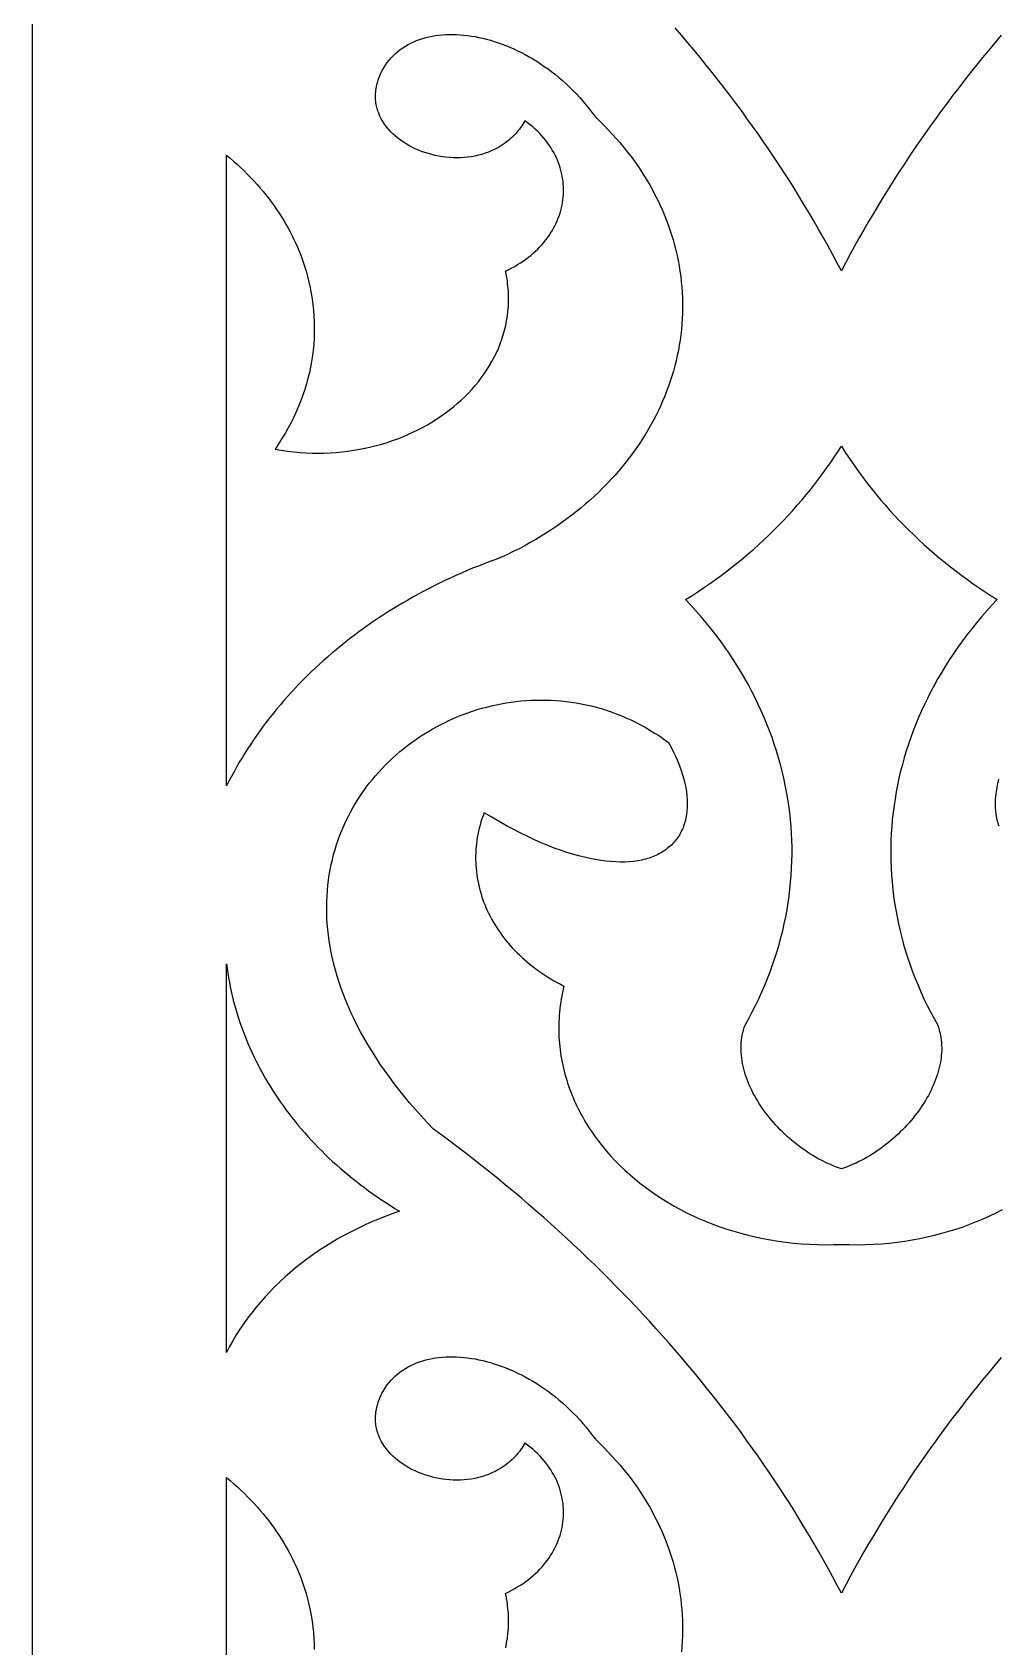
# Model space of a CAD drawing. Extents: x 2404 to 3052, y -2673 to -933.
# Drawn here: x 2404 to 2553.3, y -2242.5 to -1992.9 of the extents above; entities that cross this region are included whole.
import ezdxf

# ---------------------------------------------------------------- set-up
doc = ezdxf.new("R2010")
doc.units = 0
doc.layers.add('LAYER_1', color=18, linetype='CONTINUOUS')

msp = doc.modelspace()

# ---------------------------------------------------------------- linework, layer by layer
at = {"layer": 'LAYER_1'}
for points in [[(2404.01, -2673.09), (2654.01, -2673.09), (2654.01, -933.09), (2404.01, -933.09)], [(2458.31, -1998.33), (2458.57, -1997.92), (2458.85, -1997.53), (2459.15, -1997.15), (2459.46, -1996.79), (2459.79, -1996.45), (2460.13, -1996.12), (2460.49, -1995.82), (2460.86, -1995.52), (2461.25, -1995.25), (2461.65, -1995), (2462.07, -1994.76), (2462.5, -1994.53), (2462.94, -1994.33), (2463.39, -1994.14), (2463.85, -1993.97), (2464.32, -1993.82), (2464.81, -1993.68), (2465.3, -1993.56), (2465.81, -1993.46), (2466.32, -1993.37), (2466.84, -1993.3), (2467.37, -1993.25), (2467.91, -1993.21), (2468.45, -1993.19), (2469.01, -1993.19), (2469.56, -1993.21), (2470.13, -1993.24), (2470.7, -1993.29), (2471.27, -1993.35), (2471.85, -1993.43), (2472.43, -1993.53), (2473.02, -1993.65), (2473.61, -1993.78), (2474.2, -1993.92), (2474.8, -1994.09), (2475.39, -1994.27), (2475.99, -1994.47), (2476.59, -1994.68), (2477.19, -1994.91), (2477.79, -1995.16), (2478.39, -1995.42), (2478.99, -1995.7), (2479.58, -1996), (2480.18, -1996.31), (2480.77, -1996.64), (2481.36, -1996.98), (2481.95, -1997.34), (2482.53, -1997.72), (2483.11, -1998.12), (2483.69, -1998.53), (2484.25, -1998.95), (2484.82, -1999.39), (2485.38, -1999.85), (2485.93, -2000.33), (2486.47, -2000.82), (2487.01, -2001.32), (2487.54, -2001.85), (2488.06, -2002.39), (2488.58, -2002.94), (2489.08, -2003.51), (2489.58, -2004.1), (2490.06, -2004.7), (2490.53, -2005.32), (2491, -2005.95), (2491.68, -2006.6), (2492.34, -2007.26), (2492.99, -2007.92), (2493.62, -2008.6), (2494.23, -2009.28), (2494.83, -2009.97), (2495.4, -2010.66), (2495.96, -2011.37), (2496.51, -2012.07), (2497.03, -2012.79), (2497.54, -2013.51), (2498.03, -2014.24), (2498.5, -2014.98), (2498.95, -2015.72), (2499.39, -2016.46), (2499.81, -2017.21), (2500.21, -2017.97), (2500.59, -2018.73), (2500.95, -2019.49), (2501.3, -2020.26), (2501.63, -2021.04), (2501.94, -2021.82), (2502.23, -2022.6), (2502.51, -2023.38), (2502.77, -2024.17), (2503.01, -2024.96), (2503.23, -2025.76), (2503.43, -2026.56), (2503.62, -2027.36), (2503.78, -2028.16), (2503.93, -2028.96), (2504.06, -2029.77), (2504.18, -2030.6), (2504.28, -2031.42), (2504.35, -2032.24), (2504.41, -2033.07), (2504.45, -2033.89), (2504.47, -2034.71), (2504.47, -2035.53), (2504.45, -2036.35), (2504.42, -2037.17), (2504.36, -2037.99), (2504.29, -2038.8), (2504.2, -2039.62), (2504.09, -2040.43), (2503.96, -2041.23), (2503.82, -2042.04), (2503.65, -2042.84), (2503.47, -2043.64), (2503.27, -2044.43), (2503.06, -2045.23), (2502.82, -2046.01), (2502.57, -2046.8), (2502.3, -2047.58), (2502.01, -2048.35), (2501.71, -2049.13), (2501.39, -2049.89), (2501.05, -2050.65), (2500.7, -2051.41), (2500.33, -2052.16), (2499.94, -2052.91), (2499.53, -2053.65), (2499.11, -2054.38), (2498.67, -2055.11), (2498.22, -2055.83), (2497.75, -2056.55), (2497.26, -2057.26), (2496.76, -2057.96), (2496.24, -2058.66), (2495.7, -2059.34), (2495.15, -2060.02), (2494.58, -2060.7), (2494, -2061.36), (2493.4, -2062.02), (2492.79, -2062.67), (2492.16, -2063.31), (2491.52, -2063.94), (2490.86, -2064.56), (2490.19, -2065.17), (2489.5, -2065.78), (2488.79, -2066.37), (2488.07, -2066.96), (2487.34, -2067.53), (2486.59, -2068.1), (2485.83, -2068.65), (2485.05, -2069.2), (2484.26, -2069.73), (2483.45, -2070.25), (2482.63, -2070.77), (2481.8, -2071.27), (2480.95, -2071.76), (2480.09, -2072.23), (2479.21, -2072.7), (2478.32, -2073.15), (2477.42, -2073.6), (2476.5, -2074.02), (2475.6, -2074.35), (2474.7, -2074.68), (2473.81, -2075.02), (2472.92, -2075.37), (2472.04, -2075.72), (2471.17, -2076.09), (2470.3, -2076.46), (2469.44, -2076.85), (2468.59, -2077.24), (2467.74, -2077.63), (2466.9, -2078.04), (2466.07, -2078.45), (2465.24, -2078.88), (2464.42, -2079.3), (2463.61, -2079.74), (2462.8, -2080.19), (2462.01, -2080.64), (2461.22, -2081.1), (2460.43, -2081.57), (2459.66, -2082.04), (2458.89, -2082.53), (2458.13, -2083.02), (2457.37, -2083.51), (2456.63, -2084.02), (2455.89, -2084.53), (2455.16, -2085.05), (2454.44, -2085.57), (2453.73, -2086.11), (2453.02, -2086.65), (2452.32, -2087.19), (2451.63, -2087.75), (2450.95, -2088.31), (2450.28, -2088.87), (2449.61, -2089.45), (2448.96, -2090.03), (2448.31, -2090.61), (2447.67, -2091.2), (2447.04, -2091.8), (2446.42, -2092.41), (2445.81, -2093.02), (2445.21, -2093.64), (2444.62, -2094.26), (2444.03, -2094.89), (2443.46, -2095.52), (2442.89, -2096.17), (2442.33, -2096.81), (2441.79, -2097.46), (2441.25, -2098.12), (2440.72, -2098.79), (2440.2, -2099.46), (2439.7, -2100.13), (2439.2, -2100.81), (2438.71, -2101.5), (2438.23, -2102.19), (2437.76, -2102.89), (2437.3, -2103.59), (2436.86, -2104.29), (2436.42, -2105.01), (2435.99, -2105.72), (2435.57, -2106.45), (2435.17, -2107.17), (2434.77, -2107.9), (2434.39, -2108.64), (2434.01, -2109.38), (2434.01, -2029.77), (2434.01, -2011.86), (2434.59, -2012.34), (2435.15, -2012.82), (2435.7, -2013.31), (2436.24, -2013.81), (2436.77, -2014.32), (2437.28, -2014.83), (2437.78, -2015.34), (2438.27, -2015.87), (2438.75, -2016.39), (2439.22, -2016.93), (2439.67, -2017.47), (2440.11, -2018.01), (2440.54, -2018.56), (2440.95, -2019.11), (2441.36, -2019.67), (2441.75, -2020.24), (2442.13, -2020.8), (2442.49, -2021.38), (2442.85, -2021.95), (2443.19, -2022.53), (2443.52, -2023.12), (2443.83, -2023.71), (2444.14, -2024.3), (2444.43, -2024.9), (2444.71, -2025.49), (2444.97, -2026.1), (2445.22, -2026.7), (2445.47, -2027.31), (2445.69, -2027.92), (2445.91, -2028.54), (2446.11, -2029.15), (2446.3, -2029.77), (2446.54, -2030.63), (2446.75, -2031.49), (2446.94, -2032.35), (2447.11, -2033.22), (2447.25, -2034.08), (2447.36, -2034.96), (2447.46, -2035.83), (2447.52, -2036.71), (2447.56, -2037.58), (2447.58, -2038.46), (2447.57, -2039.34), (2447.54, -2040.22), (2447.48, -2041.1), (2447.4, -2041.98), (2447.29, -2042.85), (2447.16, -2043.73), (2447, -2044.61), (2446.81, -2045.48), (2446.6, -2046.35), (2446.37, -2047.22), (2446.1, -2048.08), (2445.82, -2048.95), (2445.5, -2049.8), (2445.16, -2050.66), (2444.8, -2051.51), (2444.41, -2052.35), (2443.99, -2053.19), (2443.55, -2054.03), (2443.08, -2054.86), (2442.58, -2055.68), (2442.06, -2056.5), (2441.51, -2057.3), (2442.48, -2057.47), (2443.44, -2057.61), (2444.4, -2057.72), (2445.35, -2057.8), (2446.3, -2057.86), (2447.24, -2057.9), (2448.18, -2057.91), (2449.11, -2057.9), (2450.04, -2057.86), (2450.96, -2057.8), (2451.87, -2057.72), (2452.77, -2057.61), (2453.66, -2057.48), (2454.55, -2057.33), (2455.43, -2057.16), (2456.29, -2056.97), (2457.15, -2056.75), (2457.99, -2056.52), (2458.83, -2056.26), (2459.65, -2055.99), (2460.46, -2055.7), (2461.26, -2055.38), (2462.04, -2055.05), (2462.81, -2054.7), (2463.57, -2054.33), (2464.31, -2053.94), (2465.04, -2053.54), (2465.75, -2053.12), (2466.45, -2052.68), (2467.13, -2052.23), (2467.79, -2051.76), (2468.43, -2051.28), (2469.06, -2050.78), (2469.67, -2050.26), (2470.26, -2049.73), (2470.83, -2049.19), (2471.38, -2048.64), (2471.91, -2048.07), (2472.43, -2047.48), (2472.92, -2046.89), (2473.38, -2046.28), (2473.83, -2045.66), (2474.25, -2045.03), (2474.65, -2044.39), (2475.03, -2043.74), (2475.38, -2043.07), (2475.71, -2042.4), (2476.02, -2041.72), (2476.3, -2041.02), (2476.55, -2040.32), (2476.78, -2039.61), (2476.98, -2038.9), (2477.15, -2038.17), (2477.29, -2037.44), (2477.41, -2036.7), (2477.5, -2035.95), (2477.56, -2035.2), (2477.58, -2034.82), (2477.59, -2034.44), (2477.59, -2034.05), (2477.59, -2033.67), (2477.58, -2033.29), (2477.56, -2032.9), (2477.53, -2032.51), (2477.5, -2032.12), (2477.45, -2031.74), (2477.4, -2031.34), (2477.35, -2030.95), (2477.28, -2030.56), (2477.2, -2030.17), (2477.12, -2029.77), (2477.61, -2029.54), (2478.08, -2029.29), (2478.55, -2029.04), (2478.99, -2028.78), (2479.43, -2028.51), (2479.85, -2028.23), (2480.26, -2027.94), (2480.65, -2027.64), (2481.03, -2027.34), (2481.4, -2027.02), (2481.75, -2026.7), (2482.09, -2026.38), (2482.42, -2026.04), (2482.73, -2025.7), (2483.03, -2025.35), (2483.32, -2025), (2483.59, -2024.64), (2483.85, -2024.28), (2484.09, -2023.91), (2484.32, -2023.54), (2484.54, -2023.16), (2484.74, -2022.77), (2484.93, -2022.39), (2485.1, -2022), (2485.26, -2021.6), (2485.41, -2021.21), (2485.54, -2020.81), (2485.66, -2020.4), (2485.76, -2020), (2485.85, -2019.59), (2485.92, -2019.18), (2485.98, -2018.77), (2486.03, -2018.36), (2486.06, -2017.95), (2486.08, -2017.53), (2486.08, -2017.12), (2486.07, -2016.71), (2486.04, -2016.29), (2486, -2015.88), (2485.94, -2015.47), (2485.87, -2015.06), (2485.79, -2014.65), (2485.69, -2014.24), (2485.57, -2013.83), (2485.44, -2013.43), (2485.3, -2013.03), (2485.14, -2012.63), (2484.97, -2012.23), (2484.78, -2011.84), (2484.57, -2011.45), (2484.35, -2011.06), (2484.12, -2010.68), (2483.87, -2010.3), (2483.61, -2009.93), (2483.33, -2009.56), (2483.03, -2009.2), (2482.72, -2008.84), (2482.4, -2008.49), (2482.05, -2008.15), (2481.7, -2007.81), (2481.33, -2007.48), (2480.94, -2007.15), (2480.54, -2006.83), (2480.12, -2006.52), (2479.96, -2006.8), (2479.79, -2007.06), (2479.62, -2007.32), (2479.45, -2007.57), (2479.26, -2007.81), (2479.08, -2008.05), (2478.89, -2008.28), (2478.69, -2008.5), (2478.49, -2008.72), (2478.28, -2008.93), (2478.08, -2009.13), (2477.86, -2009.32), (2477.65, -2009.51), (2477.42, -2009.69), (2476.97, -2010.04), (2476.5, -2010.36), (2476.02, -2010.65), (2475.53, -2010.91), (2475.03, -2011.15), (2474.51, -2011.37), (2473.99, -2011.56), (2473.46, -2011.73), (2472.92, -2011.87), (2472.38, -2011.99), (2471.83, -2012.09), (2471.27, -2012.16), (2470.72, -2012.22), (2470.16, -2012.25), (2469.6, -2012.26), (2469.04, -2012.25), (2468.48, -2012.22), (2467.92, -2012.16), (2467.37, -2012.09), (2466.82, -2012), (2466.27, -2011.89), (2465.73, -2011.76), (2465.2, -2011.61), (2464.67, -2011.45), (2464.16, -2011.26), (2463.65, -2011.06), (2463.16, -2010.85), (2462.67, -2010.61), (2462.2, -2010.36), (2461.75, -2010.1), (2461.3, -2009.81), (2460.88, -2009.52), (2460.47, -2009.21), (2460.08, -2008.88), (2459.71, -2008.54), (2459.35, -2008.19), (2459.02, -2007.82), (2458.71, -2007.45), (2458.42, -2007.06), (2458.16, -2006.65), (2457.92, -2006.24), (2457.71, -2005.81), (2457.53, -2005.38), (2457.44, -2005.15), (2457.37, -2004.93), (2457.3, -2004.7), (2457.24, -2004.47), (2457.19, -2004.24), (2457.14, -2004), (2457.1, -2003.77), (2457.07, -2003.53), (2457.05, -2003.29), (2457.04, -2003.04), (2457.03, -2002.8), (2457.03, -2002.55), (2457.04, -2002.3), (2457.06, -2002.05), (2457.09, -2001.79), (2457.13, -2001.54), (2457.17, -2001.28), (2457.23, -2001.02), (2457.29, -2000.76), (2457.37, -2000.49), (2457.45, -2000.23), (2457.54, -1999.96), (2457.65, -1999.69), (2457.76, -1999.42), (2457.88, -1999.15), (2458.01, -1998.88), (2458.15, -1998.61)], [(2529.01, -2056.83), (2529.56, -2057.7), (2530.13, -2058.56), (2530.71, -2059.42), (2531.3, -2060.26), (2531.9, -2061.11), (2532.52, -2061.94), (2533.16, -2062.77), (2533.8, -2063.58), (2534.46, -2064.39), (2535.13, -2065.2), (2535.82, -2065.99), (2536.51, -2066.78), (2537.22, -2067.55), (2537.95, -2068.32), (2538.68, -2069.08), (2539.43, -2069.83), (2540.19, -2070.57), (2540.97, -2071.31), (2541.75, -2072.03), (2542.55, -2072.75), (2543.36, -2073.45), (2544.18, -2074.15), (2545.02, -2074.84), (2545.87, -2075.51), (2546.73, -2076.18), (2547.6, -2076.84), (2548.48, -2077.48), (2549.38, -2078.12), (2550.29, -2078.75), (2551.2, -2079.36), (2552.14, -2079.97), (2553.08, -2080.56), (2552.25, -2081.45), (2551.44, -2082.35), (2550.65, -2083.25), (2549.88, -2084.17), (2549.14, -2085.09), (2548.41, -2086.02), (2547.71, -2086.96), (2547.02, -2087.91), (2546.36, -2088.86), (2545.72, -2089.83), (2545.11, -2090.8), (2544.51, -2091.77), (2543.93, -2092.76), (2543.38, -2093.75), (2542.85, -2094.75), (2542.34, -2095.75), (2541.85, -2096.76), (2541.38, -2097.77), (2540.94, -2098.79), (2540.51, -2099.81), (2540.11, -2100.84), (2539.73, -2101.88), (2539.37, -2102.92), (2539.04, -2103.96), (2538.72, -2105.01), (2538.43, -2106.06), (2538.16, -2107.11), (2537.91, -2108.17), (2537.68, -2109.23), (2537.48, -2110.29), (2537.3, -2111.35), (2537.14, -2112.42), (2537, -2113.49), (2536.88, -2114.56), (2536.79, -2115.63), (2536.72, -2116.71), (2536.67, -2117.78), (2536.64, -2118.86), (2536.64, -2119.93), (2536.66, -2121.01), (2536.7, -2122.09), (2536.76, -2123.16), (2536.84, -2124.24), (2536.95, -2125.32), (2537.08, -2126.39), (2537.24, -2127.47), (2537.41, -2128.54), (2537.61, -2129.61), (2537.83, -2130.68), (2538.07, -2131.75), (2538.34, -2132.81), (2538.63, -2133.88), (2538.94, -2134.94), (2539.28, -2136), (2539.64, -2137.05), (2540.02, -2138.1), (2540.42, -2139.15), (2540.85, -2140.19), (2541.3, -2141.23), (2541.77, -2142.27), (2542.27, -2143.3), (2542.78, -2144.32), (2543.33, -2145.34), (2543.89, -2146.36), (2544.02, -2146.73), (2544.14, -2147.11), (2544.24, -2147.49), (2544.32, -2147.88), (2544.39, -2148.26), (2544.44, -2148.66), (2544.48, -2149.05), (2544.5, -2149.45), (2544.51, -2149.85), (2544.51, -2150.25), (2544.49, -2150.66), (2544.45, -2151.06), (2544.41, -2151.47), (2544.35, -2151.88), (2544.28, -2152.29), (2544.19, -2152.7), (2544.09, -2153.11), (2543.98, -2153.52), (2543.86, -2153.94), (2543.72, -2154.35), (2543.57, -2154.76), (2543.41, -2155.17), (2543.24, -2155.58), (2543.06, -2155.99), (2542.87, -2156.4), (2542.67, -2156.8), (2542.45, -2157.21), (2542.23, -2157.61), (2541.99, -2158.01), (2541.75, -2158.41), (2541.49, -2158.8), (2541.23, -2159.19), (2540.96, -2159.58), (2540.67, -2159.96), (2540.38, -2160.34), (2540.08, -2160.72), (2539.77, -2161.09), (2539.46, -2161.46), (2539.13, -2161.82), (2538.8, -2162.18), (2538.46, -2162.53), (2538.11, -2162.87), (2537.76, -2163.22), (2537.39, -2163.55), (2537.03, -2163.88), (2536.65, -2164.2), (2536.27, -2164.51), (2535.88, -2164.82), (2535.49, -2165.12), (2535.09, -2165.41), (2534.68, -2165.7), (2534.27, -2165.98), (2533.86, -2166.25), (2533.44, -2166.51), (2533.01, -2166.76), (2532.58, -2167), (2532.15, -2167.23), (2531.71, -2167.46), (2531.27, -2167.67), (2530.82, -2167.87), (2530.37, -2168.07), (2529.92, -2168.25), (2529.47, -2168.42), (2529.01, -2168.58), (2528.55, -2168.42), (2528.1, -2168.25), (2527.64, -2168.07), (2527.2, -2167.87), (2526.75, -2167.67), (2526.31, -2167.46), (2525.87, -2167.23), (2525.44, -2167), (2525.01, -2166.76), (2524.58, -2166.51), (2524.16, -2166.25), (2523.75, -2165.98), (2523.34, -2165.7), (2522.93, -2165.41), (2522.53, -2165.12), (2522.14, -2164.82), (2521.75, -2164.51), (2521.37, -2164.2), (2520.99, -2163.88), (2520.62, -2163.55), (2520.26, -2163.22), (2519.91, -2162.87), (2519.56, -2162.53), (2519.22, -2162.18), (2518.89, -2161.82), (2518.56, -2161.46), (2518.24, -2161.09), (2517.94, -2160.72), (2517.64, -2160.34), (2517.34, -2159.96), (2517.06, -2159.58), (2516.79, -2159.19), (2516.52, -2158.8), (2516.27, -2158.41), (2516.03, -2158.01), (2515.79, -2157.61), (2515.57, -2157.21), (2515.35, -2156.8), (2515.15, -2156.4), (2514.96, -2155.99), (2514.77, -2155.58), (2514.6, -2155.17), (2514.44, -2154.76), (2514.3, -2154.35), (2514.16, -2153.94), (2514.04, -2153.52), (2513.93, -2153.11), (2513.83, -2152.7), (2513.74, -2152.29), (2513.67, -2151.88), (2513.61, -2151.47), (2513.56, -2151.06), (2513.53, -2150.66), (2513.51, -2150.25), (2513.51, -2149.85), (2513.52, -2149.45), (2513.54, -2149.05), (2513.58, -2148.66), (2513.63, -2148.26), (2513.7, -2147.88), (2513.78, -2147.49), (2513.88, -2147.11), (2514, -2146.73), (2514.13, -2146.36), (2514.69, -2145.34), (2515.23, -2144.32), (2515.75, -2143.3), (2516.25, -2142.27), (2516.72, -2141.23), (2517.17, -2140.19), (2517.6, -2139.15), (2518, -2138.1), (2518.38, -2137.05), (2518.74, -2136), (2519.08, -2134.94), (2519.39, -2133.88), (2519.68, -2132.81), (2519.94, -2131.75), (2520.19, -2130.68), (2520.41, -2129.61), (2520.61, -2128.54), (2520.78, -2127.47), (2520.94, -2126.39), (2521.07, -2125.32), (2521.17, -2124.24), (2521.26, -2123.16), (2521.32, -2122.09), (2521.36, -2121.01), (2521.38, -2119.93), (2521.38, -2118.86), (2521.35, -2117.78), (2521.3, -2116.71), (2521.23, -2115.63), (2521.14, -2114.56), (2521.02, -2113.49), (2520.88, -2112.42), (2520.72, -2111.35), (2520.54, -2110.29), (2520.33, -2109.23), (2520.11, -2108.17), (2519.86, -2107.11), (2519.59, -2106.06), (2519.3, -2105.01), (2518.98, -2103.96), (2518.65, -2102.92), (2518.29, -2101.88), (2517.91, -2100.84), (2517.51, -2099.81), (2517.08, -2098.79), (2516.64, -2097.77), (2516.17, -2096.76), (2515.68, -2095.75), (2515.17, -2094.75), (2514.64, -2093.75), (2514.08, -2092.76), (2513.51, -2091.77), (2512.91, -2090.8), (2512.29, -2089.83), (2511.65, -2088.86), (2510.99, -2087.91), (2510.31, -2086.96), (2509.61, -2086.02), (2508.88, -2085.09), (2508.14, -2084.17), (2507.37, -2083.25), (2506.58, -2082.35), (2505.77, -2081.45), (2504.94, -2080.56), (2505.88, -2079.97), (2506.81, -2079.36), (2507.73, -2078.75), (2508.64, -2078.12), (2509.54, -2077.48), (2510.42, -2076.84), (2511.29, -2076.18), (2512.15, -2075.51), (2513, -2074.84), (2513.83, -2074.15), (2514.66, -2073.45), (2515.47, -2072.75), (2516.27, -2072.03), (2517.05, -2071.31), (2517.83, -2070.57), (2518.59, -2069.83), (2519.34, -2069.08), (2520.07, -2068.32), (2520.79, -2067.55), (2521.5, -2066.78), (2522.2, -2065.99), (2522.89, -2065.2), (2523.56, -2064.39), (2524.22, -2063.58), (2524.86, -2062.77), (2525.49, -2061.94), (2526.11, -2061.11), (2526.72, -2060.26), (2527.31, -2059.42), (2527.89, -2058.56), (2528.46, -2057.7)], [(2434.01, -2136.88), (2434.1, -2137.59), (2434.21, -2138.3), (2434.32, -2139.01), (2434.45, -2139.72), (2434.58, -2140.42), (2434.73, -2141.12), (2434.89, -2141.82), (2435.06, -2142.51), (2435.25, -2143.21), (2435.44, -2143.9), (2435.64, -2144.59), (2435.86, -2145.27), (2436.08, -2145.95), (2436.32, -2146.63), (2436.57, -2147.31), (2436.83, -2147.98), (2437.09, -2148.65), (2437.37, -2149.32), (2437.66, -2149.98), (2437.96, -2150.64), (2438.27, -2151.3), (2438.6, -2151.95), (2438.93, -2152.6), (2439.27, -2153.25), (2439.62, -2153.89), (2439.98, -2154.53), (2440.35, -2155.16), (2440.74, -2155.79), (2441.13, -2156.42), (2441.53, -2157.04), (2441.94, -2157.66), (2442.37, -2158.27), (2442.8, -2158.88), (2443.24, -2159.49), (2443.69, -2160.09), (2444.15, -2160.68), (2444.62, -2161.27), (2445.1, -2161.86), (2445.59, -2162.44), (2446.09, -2163.01), (2446.6, -2163.58), (2447.11, -2164.15), (2447.64, -2164.71), (2448.18, -2165.26), (2448.72, -2165.81), (2449.28, -2166.36), (2449.84, -2166.9), (2450.41, -2167.43), (2450.99, -2167.96), (2451.58, -2168.48), (2452.18, -2168.99), (2452.79, -2169.5), (2453.41, -2170), (2454.03, -2170.5), (2454.66, -2170.99), (2455.31, -2171.48), (2455.96, -2171.96), (2456.62, -2172.43), (2457.28, -2172.89), (2457.96, -2173.35), (2458.65, -2173.8), (2459.34, -2174.25), (2460.04, -2174.69), (2460.75, -2175.12), (2459.61, -2175.52), (2458.5, -2175.94), (2457.39, -2176.38), (2456.31, -2176.84), (2455.24, -2177.33), (2454.19, -2177.83), (2453.15, -2178.35), (2452.13, -2178.9), (2451.13, -2179.46), (2450.15, -2180.04), (2449.19, -2180.64), (2448.25, -2181.26), (2447.33, -2181.89), (2446.42, -2182.55), (2445.54, -2183.22), (2444.68, -2183.9), (2443.84, -2184.61), (2443.02, -2185.33), (2442.22, -2186.07), (2441.44, -2186.82), (2440.69, -2187.59), (2439.96, -2188.37), (2439.26, -2189.17), (2438.57, -2189.98), (2437.91, -2190.81), (2437.28, -2191.65), (2436.67, -2192.5), (2436.09, -2193.37), (2435.53, -2194.24), (2435, -2195.14), (2434.49, -2196.04), (2434.01, -2196.95)]]:
    msp.add_lwpolyline(points, close=True, dxfattribs=at)
for points in [[(2553.69, -1993.32), (2552.73, -1994.46), (2551.77, -1995.61), (2550.82, -1996.76), (2549.89, -1997.92), (2548.96, -1999.08), (2548.04, -2000.25), (2547.13, -2001.42), (2546.23, -2002.6), (2545.34, -2003.79), (2544.46, -2004.97), (2543.59, -2006.17), (2542.73, -2007.37), (2541.89, -2008.57), (2541.05, -2009.78), (2540.22, -2010.99), (2539.4, -2012.21), (2538.59, -2013.43), (2537.79, -2014.66), (2537, -2015.89), (2536.22, -2017.12), (2535.45, -2018.37), (2534.7, -2019.61), (2533.95, -2020.86), (2533.21, -2022.12), (2532.49, -2023.38), (2531.77, -2024.64), (2531.06, -2025.91), (2530.37, -2027.18), (2529.68, -2028.46), (2529.01, -2029.74), (2528.33, -2028.46), (2527.65, -2027.18), (2526.95, -2025.91), (2526.25, -2024.64), (2525.53, -2023.38), (2524.81, -2022.12), (2524.07, -2020.86), (2523.32, -2019.61), (2522.56, -2018.37), (2521.8, -2017.12), (2521.02, -2015.89), (2520.23, -2014.66), (2519.43, -2013.43), (2518.62, -2012.21), (2517.8, -2010.99), (2516.97, -2009.78), (2516.13, -2008.57), (2515.28, -2007.37), (2514.42, -2006.17), (2513.56, -2004.97), (2512.68, -2003.79), (2511.79, -2002.6), (2510.89, -2001.42), (2509.98, -2000.25), (2509.06, -1999.08), (2508.13, -1997.92), (2507.2, -1996.76), (2506.25, -1995.61), (2505.29, -1994.46), (2504.32, -1993.32), (2503.35, -1992.19)], [(2553.69, -2197.76), (2552.73, -2198.9), (2551.77, -2200.05), (2550.82, -2201.2), (2549.89, -2202.36), (2548.96, -2203.52), (2548.04, -2204.69), (2547.13, -2205.86), (2546.23, -2207.04), (2545.34, -2208.22), (2544.46, -2209.41), (2543.59, -2210.6), (2542.73, -2211.8), (2541.89, -2213.01), (2541.05, -2214.21), (2540.22, -2215.43), (2539.4, -2216.64), (2538.59, -2217.87), (2537.79, -2219.09), (2537, -2220.33), (2536.22, -2221.56), (2535.45, -2222.8), (2534.7, -2224.05), (2533.95, -2225.3), (2533.21, -2226.55), (2532.49, -2227.81), (2531.77, -2229.08), (2531.06, -2230.34), (2530.37, -2231.62), (2529.68, -2232.89), (2529.01, -2234.17), (2528.33, -2232.89), (2527.65, -2231.62), (2526.95, -2230.34), (2526.25, -2229.08), (2525.53, -2227.81), (2524.81, -2226.55), (2524.07, -2225.3), (2523.32, -2224.05), (2522.56, -2222.8), (2521.8, -2221.56), (2521.02, -2220.33), (2520.23, -2219.09), (2519.43, -2217.87), (2518.62, -2216.64), (2517.8, -2215.43), (2516.97, -2214.21), (2516.13, -2213.01), (2515.28, -2211.8), (2514.42, -2210.6), (2513.56, -2209.41), (2512.68, -2208.22), (2511.79, -2207.04), (2510.89, -2205.86), (2509.98, -2204.69), (2509.06, -2203.52), (2508.13, -2202.36), (2507.2, -2201.2), (2506.25, -2200.05), (2505.29, -2198.9), (2504.32, -2197.76), (2503.35, -2196.62), (2502.36, -2195.49), (2501.37, -2194.37), (2500.36, -2193.25), (2499.35, -2192.13), (2498.32, -2191.03), (2497.29, -2189.92), (2496.25, -2188.83), (2495.2, -2187.73), (2494.13, -2186.65), (2493.06, -2185.57), (2491.99, -2184.49), (2490.9, -2183.43), (2489.8, -2182.36), (2488.69, -2181.31), (2487.58, -2180.26), (2486.45, -2179.21), (2485.32, -2178.18), (2484.18, -2177.14), (2483.02, -2176.12), (2481.86, -2175.1), (2480.69, -2174.08), (2479.52, -2173.08), (2478.33, -2172.08), (2477.13, -2171.08), (2475.93, -2170.09), (2474.72, -2169.11), (2473.49, -2168.14), (2472.26, -2167.17), (2471.03, -2166.2), (2469.78, -2165.25), (2468.52, -2164.3), (2467.26, -2163.36), (2465.99, -2162.42), (2465.02, -2161.4), (2464.08, -2160.38), (2463.17, -2159.37), (2462.3, -2158.35), (2461.46, -2157.34), (2460.65, -2156.33), (2459.87, -2155.33), (2459.12, -2154.32), (2458.41, -2153.32), (2457.72, -2152.33), (2457.07, -2151.33), (2456.44, -2150.34), (2455.84, -2149.36), (2455.27, -2148.37), (2454.73, -2147.4), (2454.22, -2146.42), (2453.74, -2145.45), (2453.28, -2144.49), (2452.86, -2143.53), (2452.45, -2142.57), (2452.08, -2141.62), (2451.73, -2140.68), (2451.41, -2139.74), (2451.12, -2138.8), (2450.85, -2137.88), (2450.6, -2136.95), (2450.39, -2136.04), (2450.19, -2135.13), (2450.02, -2134.22), (2449.88, -2133.32), (2449.75, -2132.43), (2449.65, -2131.55), (2449.58, -2130.67), (2449.53, -2129.8), (2449.5, -2128.94), (2449.49, -2128.08), (2449.5, -2127.23), (2449.54, -2126.39), (2449.6, -2125.56), (2449.67, -2124.74), (2449.77, -2123.92), (2449.89, -2123.11), (2450.03, -2122.32), (2450.19, -2121.52), (2450.37, -2120.74), (2450.56, -2119.97), (2450.78, -2119.21), (2451.02, -2118.45), (2451.27, -2117.71), (2451.54, -2116.98), (2451.83, -2116.25), (2452.13, -2115.54), (2452.46, -2114.83), (2452.79, -2114.14), (2453.15, -2113.45), (2453.52, -2112.78), (2453.91, -2112.12), (2454.31, -2111.47), (2454.73, -2110.83), (2455.16, -2110.2), (2455.61, -2109.58), (2456.07, -2108.97), (2456.55, -2108.38), (2457.03, -2107.8), (2457.54, -2107.23), (2458.05, -2106.67), (2458.58, -2106.12), (2459.12, -2105.59), (2459.67, -2105.07), (2460.23, -2104.56), (2460.81, -2104.07), (2461.39, -2103.59), (2461.99, -2103.12), (2462.6, -2102.67), (2463.22, -2102.22), (2463.84, -2101.8), (2464.48, -2101.39), (2465.13, -2100.99), (2465.78, -2100.6), (2466.44, -2100.23), (2467.12, -2099.88), (2467.79, -2099.54), (2468.48, -2099.21), (2469.18, -2098.9), (2469.88, -2098.61), (2470.59, -2098.33), (2471.3, -2098.06), (2472.02, -2097.82), (2472.75, -2097.58), (2473.48, -2097.37), (2474.22, -2097.17), (2474.96, -2096.98), (2475.71, -2096.82), (2476.46, -2096.67), (2477.21, -2096.53), (2477.97, -2096.42), (2478.73, -2096.32), (2479.5, -2096.24), (2480.27, -2096.17), (2481.04, -2096.13), (2481.81, -2096.1), (2482.58, -2096.09), (2483.36, -2096.1), (2484.14, -2096.12), (2484.91, -2096.17), (2485.69, -2096.23), (2486.47, -2096.31), (2487.25, -2096.41), (2488.03, -2096.53), (2488.8, -2096.67), (2489.58, -2096.83), (2490.35, -2097.01), (2491.13, -2097.21), (2491.9, -2097.42), (2492.67, -2097.66), (2493.43, -2097.92), (2494.2, -2098.2), (2494.96, -2098.5), (2495.71, -2098.82), (2496.47, -2099.16), (2497.21, -2099.52), (2497.96, -2099.91), (2498.7, -2100.31), (2499.43, -2100.74), (2500.16, -2101.19), (2500.89, -2101.65), (2501.6, -2102.15), (2502.32, -2102.66), (2502.72, -2103.4), (2503.09, -2104.13), (2503.42, -2104.86), (2503.73, -2105.57), (2504.01, -2106.28), (2504.26, -2106.97), (2504.48, -2107.66), (2504.67, -2108.33), (2504.83, -2108.99), (2504.96, -2109.64), (2505.06, -2110.27), (2505.14, -2110.9), (2505.18, -2111.51), (2505.2, -2112.1), (2505.19, -2112.68), (2505.15, -2113.25), (2505.08, -2113.8), (2504.99, -2114.33), (2504.93, -2114.59), (2504.86, -2114.85), (2504.79, -2115.1), (2504.71, -2115.35), (2504.63, -2115.6), (2504.54, -2115.84), (2504.44, -2116.07), (2504.33, -2116.3), (2504.22, -2116.53), (2504.1, -2116.75), (2503.98, -2116.97), (2503.84, -2117.18), (2503.71, -2117.38), (2503.56, -2117.59), (2503.41, -2117.78), (2503.25, -2117.98), (2503.09, -2118.16), (2502.91, -2118.35), (2502.74, -2118.52), (2502.55, -2118.7), (2502.36, -2118.86), (2502.16, -2119.02), (2501.96, -2119.18), (2501.75, -2119.33), (2501.53, -2119.47), (2501.31, -2119.61), (2501.08, -2119.75), (2500.85, -2119.88), (2500.61, -2120), (2500.36, -2120.11), (2500.11, -2120.22), (2499.85, -2120.33), (2499.58, -2120.43), (2499.31, -2120.52), (2499.03, -2120.61), (2498.75, -2120.69), (2498.46, -2120.76), (2498.16, -2120.83), (2497.55, -2120.94), (2496.91, -2121.03), (2496.26, -2121.1), (2495.57, -2121.14), (2494.87, -2121.15), (2494.14, -2121.13), (2493.39, -2121.08), (2492.62, -2121.01), (2491.82, -2120.9), (2491, -2120.77), (2490.16, -2120.61), (2489.3, -2120.41), (2488.41, -2120.19), (2487.5, -2119.93), (2486.58, -2119.64), (2485.63, -2119.32), (2484.66, -2118.97), (2483.66, -2118.58), (2482.65, -2118.16), (2481.62, -2117.7), (2480.56, -2117.21), (2479.49, -2116.68), (2478.4, -2116.12), (2477.28, -2115.52), (2476.15, -2114.89), (2475, -2114.22), (2473.83, -2113.51), (2473.65, -2113.98), (2473.48, -2114.46), (2473.33, -2114.94), (2473.19, -2115.42), (2473.06, -2115.9), (2472.95, -2116.38), (2472.85, -2116.86), (2472.76, -2117.35), (2472.68, -2117.83), (2472.62, -2118.31), (2472.57, -2118.79), (2472.53, -2119.27), (2472.51, -2119.75), (2472.49, -2120.24), (2472.49, -2120.72), (2472.51, -2121.19), (2472.53, -2121.67), (2472.57, -2122.15), (2472.61, -2122.62), (2472.67, -2123.1), (2472.74, -2123.57), (2472.83, -2124.04), (2472.92, -2124.51), (2473.03, -2124.98), (2473.15, -2125.44), (2473.28, -2125.9), (2473.42, -2126.36), (2473.57, -2126.82), (2473.74, -2127.27), (2473.91, -2127.72), (2474.1, -2128.17), (2474.3, -2128.62), (2474.51, -2129.06), (2474.73, -2129.5), (2474.96, -2129.93), (2475.2, -2130.36), (2475.45, -2130.79), (2475.72, -2131.21), (2475.99, -2131.63), (2476.28, -2132.05), (2476.57, -2132.46), (2476.88, -2132.86), (2477.19, -2133.26), (2477.52, -2133.66), (2477.86, -2134.05), (2478.2, -2134.43), (2478.56, -2134.81), (2478.93, -2135.19), (2479.31, -2135.55), (2479.69, -2135.92), (2480.09, -2136.27), (2480.5, -2136.62), (2480.92, -2136.97), (2481.34, -2137.31), (2481.78, -2137.64), (2482.22, -2137.96), (2482.68, -2138.28), (2483.14, -2138.59), (2483.62, -2138.9), (2484.1, -2139.19), (2484.6, -2139.48), (2485.1, -2139.77), (2485.61, -2140.04), (2486.13, -2140.31), (2486.01, -2140.81), (2485.91, -2141.31), (2485.81, -2141.81), (2485.72, -2142.31), (2485.64, -2142.81), (2485.57, -2143.31), (2485.51, -2143.81), (2485.46, -2144.3), (2485.42, -2144.8), (2485.39, -2145.29), (2485.37, -2145.78), (2485.35, -2146.28), (2485.35, -2146.77), (2485.35, -2147.25), (2485.36, -2147.74), (2485.38, -2148.23), (2485.41, -2148.71), (2485.45, -2149.2), (2485.5, -2149.68), (2485.56, -2150.16), (2485.62, -2150.63), (2485.69, -2151.11), (2485.77, -2151.58), (2485.86, -2152.06), (2485.96, -2152.53), (2486.06, -2153), (2486.18, -2153.46), (2486.3, -2153.93), (2486.43, -2154.39), (2486.57, -2154.85), (2486.71, -2155.31), (2486.86, -2155.76), (2487.02, -2156.21), (2487.19, -2156.66), (2487.37, -2157.11), (2487.55, -2157.56), (2487.74, -2158), (2487.94, -2158.44), (2488.15, -2158.88), (2488.36, -2159.31), (2488.58, -2159.74), (2488.81, -2160.17), (2489.05, -2160.6), (2489.29, -2161.02), (2489.54, -2161.44), (2489.79, -2161.86), (2490.06, -2162.27), (2490.33, -2162.68), (2490.89, -2163.49), (2491.47, -2164.29), (2492.09, -2165.07), (2492.73, -2165.84), (2493.39, -2166.59), (2494.08, -2167.33), (2494.8, -2168.05), (2495.53, -2168.76), (2496.3, -2169.45), (2497.08, -2170.12), (2497.89, -2170.78), (2498.72, -2171.42), (2499.57, -2172.04), (2500.44, -2172.64), (2501.33, -2173.22), (2502.24, -2173.78), (2503.18, -2174.32), (2504.13, -2174.84), (2505.1, -2175.35), (2506.09, -2175.82), (2507.1, -2176.28), (2508.12, -2176.72), (2509.16, -2177.13), (2510.22, -2177.52), (2511.29, -2177.88), (2512.38, -2178.23), (2513.49, -2178.54), (2514.61, -2178.84), (2515.74, -2179.1), (2516.89, -2179.35), (2518.05, -2179.56), (2519.22, -2179.75), (2520.41, -2179.91), (2521.6, -2180.05), (2522.81, -2180.15), (2524.03, -2180.23), (2525.26, -2180.28), (2526.5, -2180.3), (2527.75, -2180.29), (2528.38, -2180.28), (2529.01, -2180.25), (2530.27, -2180.29), (2531.52, -2180.3), (2532.76, -2180.28), (2533.99, -2180.23), (2535.21, -2180.15), (2536.41, -2180.05), (2537.61, -2179.91), (2538.8, -2179.75), (2539.97, -2179.56), (2541.13, -2179.35), (2542.28, -2179.1), (2543.41, -2178.84), (2544.53, -2178.54), (2545.63, -2178.23), (2546.72, -2177.88), (2547.8, -2177.52), (2548.86, -2177.13), (2549.9, -2176.72), (2550.92, -2176.28), (2551.93, -2175.82), (2552.92, -2175.35), (2553.89, -2174.84)], [(2553.39, -2115.6), (2553.3, -2115.35), (2553.23, -2115.1), (2553.15, -2114.85), (2553.09, -2114.59), (2553.03, -2114.33), (2552.98, -2114.07), (2552.94, -2113.8), (2552.87, -2113.25), (2552.83, -2112.68), (2552.82, -2112.1), (2552.83, -2111.51), (2552.88, -2110.9), (2552.95, -2110.27), (2553.06, -2109.64), (2553.19, -2108.99), (2553.35, -2108.33)], [(2477.15, -2242.61), (2477.29, -2241.87), (2477.41, -2241.13), (2477.5, -2240.39), (2477.56, -2239.63), (2477.58, -2239.25), (2477.59, -2238.87), (2477.59, -2238.49), (2477.59, -2238.11), (2477.58, -2237.72), (2477.56, -2237.34), (2477.53, -2236.95), (2477.5, -2236.56), (2477.45, -2236.17), (2477.4, -2235.78), (2477.35, -2235.39), (2477.28, -2235), (2477.2, -2234.6), (2477.12, -2234.21), (2477.61, -2233.98), (2478.08, -2233.73), (2478.55, -2233.48), (2478.99, -2233.22), (2479.43, -2232.95), (2479.85, -2232.66), (2480.26, -2232.38), (2480.65, -2232.08), (2481.03, -2231.77), (2481.4, -2231.46), (2481.75, -2231.14), (2482.09, -2230.81), (2482.42, -2230.48), (2482.73, -2230.14), (2483.03, -2229.79), (2483.32, -2229.44), (2483.59, -2229.08), (2483.85, -2228.72), (2484.09, -2228.35), (2484.32, -2227.97), (2484.54, -2227.6), (2484.74, -2227.21), (2484.93, -2226.83), (2485.1, -2226.43), (2485.26, -2226.04), (2485.41, -2225.64), (2485.54, -2225.24), (2485.66, -2224.84), (2485.76, -2224.44), (2485.85, -2224.03), (2485.92, -2223.62), (2485.98, -2223.21), (2486.03, -2222.8), (2486.06, -2222.38), (2486.08, -2221.97), (2486.08, -2221.56), (2486.07, -2221.14), (2486.04, -2220.73), (2486, -2220.32), (2485.94, -2219.91), (2485.87, -2219.49), (2485.79, -2219.08), (2485.69, -2218.68), (2485.57, -2218.27), (2485.44, -2217.86), (2485.3, -2217.46), (2485.14, -2217.06), (2484.97, -2216.67), (2484.78, -2216.27), (2484.57, -2215.88), (2484.35, -2215.5), (2484.12, -2215.12), (2483.87, -2214.74), (2483.61, -2214.37), (2483.33, -2214), (2483.03, -2213.64), (2482.72, -2213.28), (2482.4, -2212.93), (2482.05, -2212.59), (2481.7, -2212.25), (2481.33, -2211.91), (2480.94, -2211.59), (2480.54, -2211.27), (2480.12, -2210.96), (2479.96, -2211.23), (2479.79, -2211.5), (2479.62, -2211.76), (2479.45, -2212.01), (2479.26, -2212.25), (2479.08, -2212.49), (2478.89, -2212.72), (2478.69, -2212.94), (2478.49, -2213.16), (2478.28, -2213.37), (2478.08, -2213.57), (2477.86, -2213.76), (2477.65, -2213.95), (2477.42, -2214.13), (2476.97, -2214.48), (2476.5, -2214.79), (2476.02, -2215.08), (2475.53, -2215.35), (2475.03, -2215.59), (2474.51, -2215.81), (2473.99, -2216), (2473.46, -2216.17), (2472.92, -2216.31), (2472.38, -2216.43), (2471.83, -2216.53), (2471.27, -2216.6), (2470.72, -2216.66), (2470.16, -2216.69), (2469.6, -2216.7), (2469.04, -2216.69), (2468.48, -2216.65), (2467.92, -2216.6), (2467.37, -2216.53), (2466.82, -2216.44), (2466.27, -2216.33), (2465.73, -2216.2), (2465.2, -2216.05), (2464.67, -2215.88), (2464.16, -2215.7), (2463.65, -2215.5), (2463.16, -2215.28), (2462.67, -2215.05), (2462.2, -2214.8), (2461.75, -2214.53), (2461.3, -2214.25), (2460.88, -2213.96), (2460.47, -2213.64), (2460.08, -2213.32), (2459.71, -2212.98), (2459.35, -2212.63), (2459.02, -2212.26), (2458.71, -2211.88), (2458.42, -2211.49), (2458.16, -2211.09), (2457.92, -2210.68), (2457.71, -2210.25), (2457.53, -2209.81), (2457.44, -2209.59), (2457.37, -2209.37), (2457.3, -2209.14), (2457.24, -2208.91), (2457.19, -2208.68), (2457.14, -2208.44), (2457.1, -2208.21), (2457.07, -2207.97), (2457.05, -2207.72), (2457.04, -2207.48), (2457.03, -2207.23), (2457.03, -2206.99), (2457.04, -2206.74), (2457.06, -2206.48), (2457.09, -2206.23), (2457.13, -2205.97), (2457.17, -2205.72), (2457.23, -2205.46), (2457.29, -2205.19), (2457.37, -2204.93), (2457.45, -2204.67), (2457.54, -2204.4), (2457.65, -2204.13), (2457.76, -2203.86), (2457.88, -2203.59), (2458.01, -2203.32), (2458.15, -2203.04), (2458.31, -2202.77), (2458.57, -2202.36), (2458.85, -2201.96), (2459.15, -2201.59), (2459.46, -2201.23), (2459.79, -2200.89), (2460.13, -2200.56), (2460.49, -2200.25), (2460.86, -2199.96), (2461.25, -2199.69), (2461.65, -2199.43), (2462.07, -2199.19), (2462.5, -2198.97), (2462.94, -2198.77), (2463.39, -2198.58), (2463.85, -2198.41), (2464.32, -2198.25), (2464.81, -2198.12), (2465.3, -2198), (2465.81, -2197.89), (2466.32, -2197.81), (2466.84, -2197.74), (2467.37, -2197.69), (2467.91, -2197.65), (2468.45, -2197.63), (2469.01, -2197.63), (2469.56, -2197.64), (2470.13, -2197.68), (2470.7, -2197.72), (2471.27, -2197.79), (2471.85, -2197.87), (2472.43, -2197.97), (2473.02, -2198.08), (2473.61, -2198.21), (2474.2, -2198.36), (2474.8, -2198.53), (2475.39, -2198.71), (2475.99, -2198.91), (2476.59, -2199.12), (2477.19, -2199.35), (2477.79, -2199.6), (2478.39, -2199.86), (2478.99, -2200.14), (2479.58, -2200.44), (2480.18, -2200.75), (2480.77, -2201.08), (2481.36, -2201.42), (2481.95, -2201.78), (2482.53, -2202.16), (2483.11, -2202.55), (2483.69, -2202.96), (2484.25, -2203.39), (2484.82, -2203.83), (2485.38, -2204.29), (2485.93, -2204.76), (2486.47, -2205.26), (2487.01, -2205.76), (2487.54, -2206.28), (2488.06, -2206.82), (2488.58, -2207.38), (2489.08, -2207.95), (2489.58, -2208.53), (2490.06, -2209.14), (2490.53, -2209.76), (2491, -2210.39), (2491.68, -2211.04), (2492.34, -2211.7), (2492.99, -2212.36), (2493.62, -2213.04), (2494.23, -2213.72), (2494.83, -2214.4), (2495.4, -2215.1), (2495.96, -2215.8), (2496.51, -2216.51), (2497.03, -2217.23), (2497.54, -2217.95), (2498.03, -2218.68), (2498.5, -2219.41), (2498.95, -2220.15), (2499.39, -2220.9), (2499.81, -2221.65), (2500.21, -2222.41), (2500.59, -2223.17), (2500.95, -2223.93), (2501.3, -2224.7), (2501.63, -2225.48), (2501.94, -2226.25), (2502.23, -2227.04), (2502.51, -2227.82), (2502.77, -2228.61), (2503.01, -2229.4), (2503.23, -2230.2), (2503.43, -2230.99), (2503.62, -2231.8), (2503.78, -2232.6), (2503.93, -2233.4), (2504.06, -2234.21), (2504.18, -2235.03), (2504.28, -2235.86), (2504.35, -2236.68), (2504.41, -2237.51), (2504.45, -2238.33), (2504.47, -2239.15), (2504.47, -2239.97), (2504.45, -2240.79), (2504.42, -2241.61), (2504.36, -2242.43), (2504.29, -2243.24)], [(2434.01, -2313.82), (2434.01, -2234.21), (2434.01, -2216.3), (2434.59, -2216.77), (2435.15, -2217.26), (2435.7, -2217.75), (2436.24, -2218.25), (2436.77, -2218.76), (2437.28, -2219.27), (2437.78, -2219.78), (2438.27, -2220.3), (2438.75, -2220.83), (2439.22, -2221.37), (2439.67, -2221.9), (2440.11, -2222.45), (2440.54, -2223), (2440.95, -2223.55), (2441.36, -2224.11), (2441.75, -2224.67), (2442.13, -2225.24), (2442.49, -2225.81), (2442.85, -2226.39), (2443.19, -2226.97), (2443.52, -2227.56), (2443.83, -2228.15), (2444.14, -2228.74), (2444.43, -2229.33), (2444.71, -2229.93), (2444.97, -2230.53), (2445.22, -2231.14), (2445.47, -2231.75), (2445.69, -2232.36), (2445.91, -2232.97), (2446.11, -2233.59), (2446.3, -2234.21), (2446.54, -2235.07), (2446.75, -2235.92), (2446.94, -2236.79), (2447.11, -2237.65), (2447.25, -2238.52), (2447.36, -2239.4), (2447.46, -2240.27), (2447.52, -2241.14), (2447.56, -2242.02), (2447.58, -2242.9)]]:
    msp.add_lwpolyline(points, dxfattribs=at)

doc.saveas('drawing.dxf')
